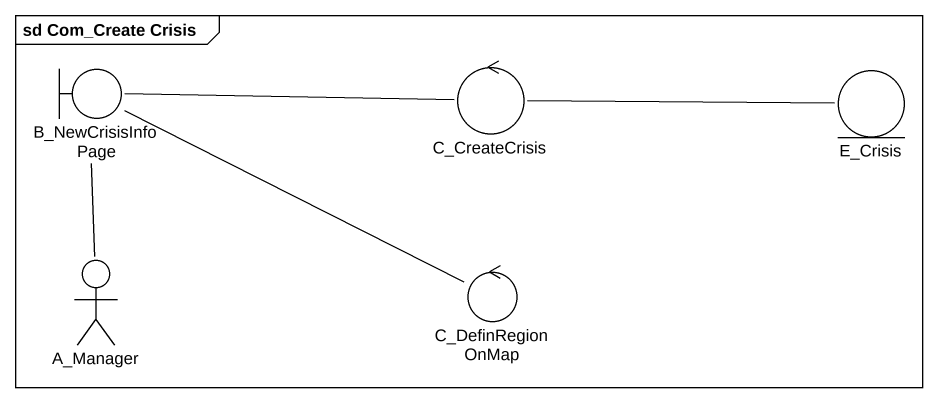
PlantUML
@startuml
mainframe sd Com_Create Crisis
boundary B_NewCrisisInfoPage
control C_CreateCrisis
entity E_Crisis
actor A_Manager
control C_DefinRegionOnMap
B_NewCrisisInfoPage -right- C_CreateCrisis
B_NewCrisisInfoPage -- A_Manager
C_CreateCrisis -right- E_Crisis
C_DefinRegionOnMap -left- B_NewCrisisInfoPage
@enduml
